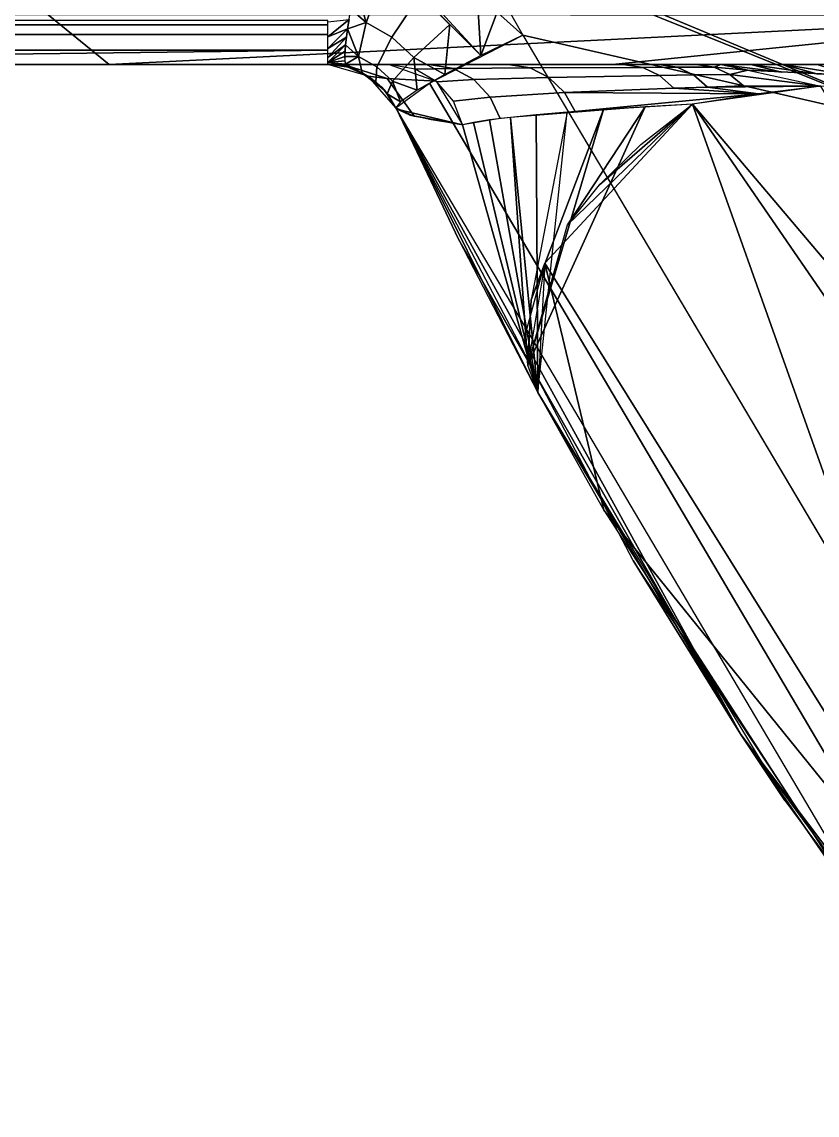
# Model space of a CAD drawing. Extents: x -48 to 59, y -19 to 0.
# Drawn here: x -39.135 to -35.945, y -8.163 to -3.776 of the extents above; entities that cross this region are included whole.
import ezdxf

# ---------------------------------------------------------------- set-up
doc = ezdxf.new("R2010")
doc.units = 0
doc.header["$MEASUREMENT"] = 0
doc.layers.add('IGES LEVEL 0', color=7, linetype='CONTINUOUS')

msp = doc.modelspace()

# ---------------------------------------------------------------- linework, layer by layer
at = {"layer": 'IGES LEVEL 0'}
for points in [[(-37.7142, -3.2658, 0), (-37.7142, -3.2658, 0), (-35.4442, -4.2149, -0.4111), (-37.0627, 0.0531, -0.1203)], [(-36.8859, 0.0531, -0.1227), (-36.8859, 0.0531, -0.1227), (-34.8742, -4.0583, 0.0738), (-34.3198, -5.0136, -0.0258)], [(-36.8859, 0.0531, -0.1227), (-36.8859, 0.0531, -0.1227), (-35.3659, -3.0728, 0.1632), (-34.8742, -4.0583, 0.0738)], [(-36.8859, 0.0531, -0.1227), (-36.8859, 0.0531, -0.1227), (-35.4442, -4.2149, -0.4111), (-35.9489, -3.1918, -0.3217)], [(-36.8859, 0.0531, -0.1227), (-36.8859, 0.0531, -0.1227), (-34.8736, -5.2071, -0.5108), (-35.4442, -4.2149, -0.4111)], [(-34.8736, -5.2071, -0.5108), (-34.8736, -5.2071, -0.5108), (-36.8859, 0.0531, -0.1227), (-34.3198, -5.0136, -0.0258)], [(-35.4442, -4.2149, -0.4111), (-35.4442, -4.2149, -0.4111), (-37.7142, -3.2658, 0), (-37.7184, -3.2986, 0.0008)], [(-35.4442, -4.2149, -0.4111), (-35.4442, -4.2149, -0.4111), (-37.7184, -3.2986, 0.0008), (-37.1253, -3.829, -0.1088)], [(-37.7484, -3.417, 0.0175), (-37.7484, -3.417, 0.0175), (-37.3151, -3.5522, -0.0739), (-37.2935, -3.9113, -0.05)], [(-37.2935, -3.9113, -0.05), (-37.2935, -3.9113, -0.05), (-37.5379, -3.6679, 0.0118), (-37.7484, -3.417, 0.0175)], [(-37.2935, -3.9113, -0.05), (-37.2935, -3.9113, -0.05), (-37.3151, -3.5522, -0.0739), (-37.2087, -3.6824, -0.0935)], [(-37.7973, -3.6331, 0.1099), (-37.7973, -3.6331, 0.1099), (-37.6796, -3.5799, 0.0401), (-37.7535, -3.7784, 0.1929)], [(-37.6796, -3.5799, 0.0401), (-37.5379, -3.6679, 0.0118), (-37.6507, -3.837, 0.1658), (-37.7535, -3.7784, 0.1929)], [(-37.7535, -3.7784, 0.1929), (-37.7535, -3.7784, 0.1929), (-37.8152, -3.725, 0.1812), (-37.7973, -3.6331, 0.1099)], [(-37.5379, -3.6679, 0.0118), (-37.4185, -3.7865, -0.0118), (-37.5631, -3.919, 0.1431), (-37.6507, -3.837, 0.1658)], [(-37.2935, -3.9113, -0.05), (-37.2935, -3.9113, -0.05), (-37.4185, -3.7865, -0.0118), (-37.5379, -3.6679, 0.0118)], [(-37.2935, -3.9113, -0.05), (-37.2935, -3.9113, -0.05), (-37.2087, -3.6824, -0.0935), (-37.1253, -3.829, -0.1088)], [(-37.7535, -3.7784, 0.1929), (-37.7535, -3.7784, 0.1929), (-37.8284, -3.8038, 0.267), (-37.8152, -3.725, 0.1812)], [(-37.9074, -3.7705, 0.2353), (-47.1466, -3.7705, 0.2353), (-47.1466, -3.788, 0.2559), (-37.9074, -3.788, 0.2559)], [(-39.0299, -3.7479, 21.3215), (-40.9422, -3.7479, 20.0324), (-40.6416, -3.9469, 19.6469), (-38.7853, -3.9469, 20.8981)], [(-34.8394, -3.7503, 23.0304), (-34.8394, -3.7503, 23.0304), (-39.0299, -3.7479, 21.3215), (-38.7853, -3.9469, 20.8981)], [(-34.8394, -3.7503, 23.0304), (-34.8394, -3.7503, 23.0304), (-38.7853, -3.9469, 20.8981), (-36.7662, -3.9469, 21.8845)], [(-37.8224, -3.7661, 0.2224), (-37.8224, -3.7661, 0.2224), (-37.9074, -3.8358, 0.3216), (-37.9074, -3.776, 0.2416)], [(-37.9074, -3.8358, 0.3216), (-37.9074, -3.8358, 0.3216), (-37.8224, -3.7661, 0.2224), (-37.8284, -3.8038, 0.267)], [(-36.7662, -3.9469, 21.8845), (-36.7662, -3.9469, 21.8845), (-34.718, -3.9469, 22.5593), (-34.8394, -3.7503, 23.0304)], [(-37.9074, -3.788, 0.2559), (-47.1466, -3.788, 0.2559), (-47.1466, -3.8275, 0.309), (-37.9074, -3.8275, 0.309)], [(-37.8284, -3.8038, 0.267), (-37.8284, -3.8038, 0.267), (-37.9074, -3.8837, 0.4092), (-37.9074, -3.8358, 0.3216)], [(-37.9074, -3.8837, 0.4092), (-37.9074, -3.8837, 0.4092), (-37.8284, -3.8038, 0.267), (-37.8332, -3.8379, 0.3146)], [(-37.7848, -3.9158, 0.4052), (-37.7848, -3.9158, 0.4052), (-37.8366, -3.868, 0.3647), (-37.8284, -3.8038, 0.267)], [(-37.8284, -3.8038, 0.267), (-37.8284, -3.8038, 0.267), (-37.7535, -3.7784, 0.1929), (-37.7848, -3.9158, 0.4052)], [(-37.7535, -3.7784, 0.1929), (-37.6507, -3.837, 0.1658), (-37.7117, -3.9564, 0.3755), (-37.7848, -3.9158, 0.4052)], [(-37.4384, -3.9871, 0.0582), (-37.4384, -3.9871, 0.0582), (-37.5631, -3.919, 0.1431), (-37.4185, -3.7865, -0.0118)], [(-37.4185, -3.7865, -0.0118), (-37.4185, -3.7865, -0.0118), (-37.2935, -3.9113, -0.05), (-37.4384, -3.9871, 0.0582)], [(-37.9074, -3.8275, 0.309), (-47.1466, -3.8275, 0.309), (-47.1466, -3.8892, 0.4216), (-37.9074, -3.8892, 0.4216)], [(-37.8332, -3.8379, 0.3146), (-37.8332, -3.8379, 0.3146), (-37.9074, -3.9186, 0.5028), (-37.9074, -3.8837, 0.4092)], [(-37.9074, -3.9186, 0.5028), (-37.9074, -3.9186, 0.5028), (-37.8332, -3.8379, 0.3146), (-37.8366, -3.868, 0.3647)], [(-37.6507, -3.837, 0.1658), (-37.5631, -3.919, 0.1431), (-37.649, -4.014, 0.3506), (-37.7117, -3.9564, 0.3755)], [(-35.4519, -7.4958, -0.2334), (-37.5004, -4.0217, 0.1308), (-37.1253, -3.829, -0.1088), (-35.1176, -7.219, -0.4684)], [(-35.4442, -4.2149, -0.4111), (-35.4442, -4.2149, -0.4111), (-37.1253, -3.829, -0.1088), (-35.1156, -7.2217, -0.4687)], [(-42.527, -3.9469, 0.7), (-42.527, -3.9469, 0.7), (-37.9074, -3.8892, 0.4216), (-47.1466, -3.8892, 0.4216)], [(-37.9074, -3.8892, 0.4216), (-37.9074, -3.8892, 0.4216), (-42.527, -3.9469, 0.7), (-37.9074, -3.9469, 0.7)], [(-37.8366, -3.868, 0.3647), (-37.8366, -3.868, 0.3647), (-37.9074, -3.9398, 0.6004), (-37.9074, -3.9186, 0.5028)], [(-37.9074, -3.9398, 0.6004), (-37.9074, -3.9398, 0.6004), (-37.8366, -3.868, 0.3647), (-37.8388, -3.8939, 0.4172)], [(-37.9074, -3.9398, 0.6004), (-37.9074, -3.9398, 0.6004), (-37.8388, -3.8939, 0.4172), (-37.8396, -3.9155, 0.4719)], [(-37.7848, -3.9158, 0.4052), (-37.7848, -3.9158, 0.4052), (-37.8396, -3.9155, 0.4719), (-37.8366, -3.868, 0.3647)], [(-36.332, -3.9469, 12.8915), (-36.332, -3.9469, 12.8915), (-46.4845, -3.9469, 10.4138), (-44.9286, -3.9469, 14.5736)], [(-46.4845, -3.9469, 10.4138), (-46.4845, -3.9469, 10.4138), (-36.332, -3.9469, 12.8915), (-42.3642, -3.9469, 9.15)], [(-44.9286, -3.9469, 14.5736), (-44.9286, -3.9469, 14.5736), (-35.1423, -3.9469, 15.8848), (-36.332, -3.9469, 12.8915)], [(-35.1423, -3.9469, 15.8848), (-35.1423, -3.9469, 15.8848), (-44.9286, -3.9469, 14.5736), (-42.319, -3.9469, 18.1396)], [(-37.9074, -3.9469, 0.7556), (-37.9074, -3.9469, 0.7556), (-37.9074, -3.9469, 0.7), (-42.527, -3.9469, 0.7)], [(-42.527, -3.9469, 0.7), (-42.527, -3.9469, 0.7), (-42.3642, -3.9469, 2.85), (-37.9074, -3.9469, 0.7556)], [(-42.3642, -3.9469, 2.85), (-42.3642, -3.9469, 2.85), (-37.8628, -3.9469, 3.7718), (-37.9074, -3.9469, 0.7556)], [(-42.3642, -3.9469, 9.15), (-42.3642, -3.9469, 9.15), (-36.332, -3.9469, 12.8915), (-37.6621, -3.9469, 7.8285)], [(-37.6621, -3.9469, 7.8285), (-37.6621, -3.9469, 7.8285), (-39.2142, -3.9469, 6), (-42.3642, -3.9469, 9.15)], [(-37.8628, -3.9469, 3.7718), (-37.8628, -3.9469, 3.7718), (-42.3642, -3.9469, 2.85), (-39.2142, -3.9469, 6)], [(-35.1423, -3.9469, 15.8848), (-35.1423, -3.9469, 15.8848), (-42.319, -3.9469, 18.1396), (-38.8311, -3.9469, 20.8715)], [(-39.2142, -3.9469, 6), (-39.2142, -3.9469, 6), (-37.6621, -3.9469, 7.8285), (-37.8628, -3.9469, 3.7718)], [(-38.8311, -3.9469, 20.8715), (-38.8311, -3.9469, 20.8715), (-33.4863, -3.9469, 18.6495), (-35.1423, -3.9469, 15.8848)], [(-38.8311, -3.9469, 20.8715), (-38.8311, -3.9469, 20.8715), (-32.2827, -3.9469, 20.1049), (-33.4863, -3.9469, 18.6495)], [(-38.8311, -3.9469, 20.8715), (-38.8311, -3.9469, 20.8715), (-32.2254, -3.9469, 20.1641), (-32.2827, -3.9469, 20.1049)], [(-32.2254, -3.9469, 20.1641), (-32.2254, -3.9469, 20.1641), (-38.8311, -3.9469, 20.8715), (-34.718, -3.9469, 22.5593)], [(-37.9074, -3.9398, 0.6004), (-37.9074, -3.9398, 0.6004), (-37.8396, -3.9155, 0.4719), (-37.8392, -3.9328, 0.528)], [(-37.9074, -3.9398, 0.6004), (-37.9074, -3.9398, 0.6004), (-37.8392, -3.9328, 0.528), (-37.8374, -3.9455, 0.5852)], [(-37.8374, -3.9455, 0.5852), (-37.8374, -3.9455, 0.5852), (-37.9074, -3.9469, 0.7), (-37.9074, -3.9398, 0.6004)], [(-37.9074, -3.9469, 0.7), (-37.9074, -3.9469, 0.7), (-37.8374, -3.9455, 0.5852), (-37.8346, -3.9531, 0.6386)], [(-37.8346, -3.9531, 0.6386), (-37.8346, -3.9531, 0.6386), (-37.8301, -3.9571, 0.7), (-37.9074, -3.9469, 0.7)], [(-37.9074, -3.9469, 0.7556), (-37.9074, -3.9469, 0.7556), (-37.9074, -3.9469, 0.7), (-37.8301, -3.9571, 0.7)], [(-37.8301, -3.9571, 0.7), (-37.8301, -3.9571, 0.7), (-37.8231, -3.959, 0.7556), (-37.9074, -3.9469, 0.7556)], [(-37.9074, -3.9469, 0.7556), (-37.8452, -3.9469, 4.3161), (-37.6694, -4.0039, 4.31), (-37.7465, -3.9938, 0.7556)], [(-37.8452, -3.9469, 4.3161), (-37.6621, -3.9469, 7.8285), (-37.4727, -4.0146, 7.8154), (-37.6694, -4.0039, 4.31)], [(-37.7848, -3.9158, 0.4052), (-37.7848, -3.9158, 0.4052), (-37.8374, -3.9455, 0.5852), (-37.8396, -3.9155, 0.4719)], [(-37.8374, -3.9455, 0.5852), (-37.8374, -3.9455, 0.5852), (-37.7848, -3.9158, 0.4052), (-37.7701, -3.9802, 0.6628)], [(-37.7701, -3.9802, 0.6628), (-37.7701, -3.9802, 0.6628), (-37.8301, -3.9571, 0.7), (-37.8374, -3.9455, 0.5852)], [(-37.7848, -3.9158, 0.4052), (-37.7117, -3.9564, 0.3755), (-37.7152, -4.0167, 0.6289), (-37.7701, -3.9802, 0.6628)], [(-37.4039, -3.9636, 9.2031), (-37.5577, -3.9658, 7.8213), (-37.6621, -3.9469, 7.8285), (-37.5012, -3.9469, 9.219)], [(-37.5489, -4.0505, 0.2075), (-37.5489, -4.0505, 0.2075), (-37.649, -4.014, 0.3506), (-37.5631, -3.919, 0.1431)], [(-37.5631, -3.919, 0.1431), (-37.5631, -3.919, 0.1431), (-37.4384, -3.9871, 0.0582), (-37.5489, -4.0505, 0.2075)], [(-37.0962, -3.9613, 10.6366), (-37.4039, -3.9636, 9.2031), (-37.5012, -3.9469, 9.219), (-37.1844, -3.9469, 10.6611)], [(-36.6445, -3.959, 11.9914), (-37.0962, -3.9613, 10.6366), (-37.1844, -3.9469, 10.6611), (-36.7226, -3.9469, 12.0229)], [(-36.5064, -3.9585, 12.3241), (-36.6445, -3.959, 11.9914), (-36.7226, -3.9469, 12.0229), (-36.5818, -3.9469, 12.3572)], [(-36.358, -3.9579, 12.654), (-36.5064, -3.9585, 12.3241), (-36.5818, -3.9469, 12.3572), (-36.4306, -3.9469, 12.6884)], [(-36.358, -3.9579, 12.654), (-36.358, -3.9579, 12.654), (-36.4306, -3.9469, 12.6884), (-36.332, -3.9469, 12.8915)], [(-36.358, -3.9579, 12.654), (-36.358, -3.9579, 12.654), (-36.332, -3.9469, 12.8915), (-36.2236, -3.9704, 12.8485)], [(-36.332, -3.9469, 12.8915), (-36.332, -3.9469, 12.8915), (-36.0882, -3.9776, 13.2254), (-36.2236, -3.9704, 12.8485)], [(-36.0882, -3.9776, 13.2254), (-36.0882, -3.9776, 13.2254), (-36.332, -3.9469, 12.8915), (-36.211, -3.9469, 13.2765)], [(-36.211, -3.9469, 13.2765), (-36.211, -3.9469, 13.2765), (-35.9461, -3.985, 13.5995), (-36.0882, -3.9776, 13.2254)], [(-35.9461, -3.985, 13.5995), (-35.9461, -3.985, 13.5995), (-36.211, -3.9469, 13.2765), (-36.0818, -3.9469, 13.6586)], [(-36.0818, -3.9469, 13.6586), (-36.0818, -3.9469, 13.6586), (-35.7974, -3.9925, 13.9708), (-35.9461, -3.985, 13.5995)], [(-35.7974, -3.9925, 13.9708), (-35.7974, -3.9925, 13.9708), (-36.0818, -3.9469, 13.6586), (-35.9446, -3.9469, 14.0377)], [(-37.7456, -3.9943, 0.7556), (-37.7456, -3.9943, 0.7556), (-37.8301, -3.9571, 0.7), (-37.7721, -3.9792, 0.6641)], [(-37.8301, -3.9571, 0.7), (-37.8301, -3.9571, 0.7), (-37.7456, -3.9943, 0.7556), (-37.8231, -3.959, 0.7556)], [(-37.6811, -4.05, 0.7556), (-37.6811, -4.05, 0.7556), (-37.7721, -3.9792, 0.6641), (-37.7299, -4.0051, 0.638)], [(-37.7721, -3.9792, 0.6641), (-37.7721, -3.9792, 0.6641), (-37.6811, -4.05, 0.7556), (-37.7456, -3.9943, 0.7556)], [(-37.7117, -3.9564, 0.3755), (-37.649, -4.014, 0.3506), (-37.6692, -4.0646, 0.6007), (-37.7152, -4.0167, 0.6289)], [(-37.3221, -4.0081, 9.1897), (-37.4707, -4.0163, 7.8153), (-37.5577, -3.9658, 7.8213), (-37.4039, -3.9636, 9.2031)], [(-37.0213, -3.9993, 10.6158), (-37.3221, -4.0081, 9.1897), (-37.4039, -3.9636, 9.2031), (-37.0962, -3.9613, 10.6366)], [(-36.5776, -3.9909, 11.9643), (-37.0213, -3.9993, 10.6158), (-37.0962, -3.9613, 10.6366), (-36.6445, -3.959, 11.9914)], [(-36.5194, -4.042, 11.9408), (-36.9586, -4.0597, 10.5984), (-37.0213, -3.9993, 10.6158), (-36.5776, -3.9909, 11.9643)], [(-36.4417, -3.9889, 12.2957), (-36.5776, -3.9909, 11.9643), (-36.6445, -3.959, 11.9914), (-36.5064, -3.9585, 12.3241)], [(-36.3849, -4.0377, 12.2708), (-36.5194, -4.042, 11.9408), (-36.5776, -3.9909, 11.9643), (-36.4417, -3.9889, 12.2957)], [(-36.2956, -3.9868, 12.6244), (-36.4417, -3.9889, 12.2957), (-36.5064, -3.9585, 12.3241), (-36.358, -3.9579, 12.654)], [(-36.2403, -4.0334, 12.5981), (-36.3849, -4.0377, 12.2708), (-36.4417, -3.9889, 12.2957), (-36.2956, -3.9868, 12.6244)], [(-36.2236, -3.9704, 12.8485), (-36.2236, -3.9704, 12.8485), (-36.2956, -3.9868, 12.6244), (-36.358, -3.9579, 12.654)], [(-36.2956, -3.9868, 12.6244), (-36.2956, -3.9868, 12.6244), (-36.2236, -3.9704, 12.8485), (-35.9308, -4.0337, 13.205)], [(-35.9308, -4.0337, 13.205), (-35.9308, -4.0337, 13.205), (-36.2403, -4.0334, 12.5981), (-36.2956, -3.9868, 12.6244)], [(-35.3115, -4.0161, 15.0667), (-35.3115, -4.0161, 15.0667), (-36.2236, -3.9704, 12.8485), (-35.9308, -4.0337, 13.205)], [(-35.3115, -4.0161, 15.0667), (-35.3115, -4.0161, 15.0667), (-35.9461, -3.985, 13.5995), (-36.2236, -3.9704, 12.8485)], [(-35.3115, -4.0161, 15.0667), (-35.3115, -4.0161, 15.0667), (-35.642, -4.0002, 14.3392), (-35.9461, -3.985, 13.5995)], [(-37.7465, -3.9938, 0.7556), (-37.6694, -4.0039, 4.31), (-37.5597, -4.1554, 4.3062), (-37.6349, -4.1215, 0.7556)], [(-37.6811, -4.05, 0.7556), (-37.6811, -4.05, 0.7556), (-37.7299, -4.0051, 0.638), (-37.6917, -4.0385, 0.6145)], [(-37.6694, -4.0039, 4.31), (-37.4727, -4.0146, 7.8154), (-37.3683, -4.1896, 7.8082), (-37.5597, -4.1554, 4.3062)], [(-37.6161, -4.0966, 0.386), (-37.6161, -4.0966, 0.386), (-37.6692, -4.0646, 0.6007), (-37.649, -4.014, 0.3506)], [(-37.649, -4.014, 0.3506), (-37.649, -4.014, 0.3506), (-37.5489, -4.0505, 0.2075), (-37.6161, -4.0966, 0.386)], [(-35.5605, -7.6345, 0.2212), (-37.6349, -4.1215, 0.5797), (-37.5004, -4.0217, 0.1308), (-35.4519, -7.4958, -0.2334)], [(-37.2565, -4.078, 9.1789), (-37.404, -4.095, 7.8106), (-37.4707, -4.0163, 7.8153), (-37.3221, -4.0081, 9.1897)], [(-36.9586, -4.0597, 10.5984), (-37.2565, -4.078, 9.1789), (-37.3221, -4.0081, 9.1897), (-37.0213, -3.9993, 10.6158)], [(-34.5064, -6.3952, 12.7053), (-34.5064, -6.3952, 12.7053), (-35.9308, -4.0337, 13.205), (-36.4452, -4.1065, 12.001)], [(-35.9308, -4.0337, 13.205), (-35.9308, -4.0337, 13.205), (-36.3849, -4.0377, 12.2708), (-36.2403, -4.0334, 12.5981)], [(-36.3849, -4.0377, 12.2708), (-36.3849, -4.0377, 12.2708), (-35.9308, -4.0337, 13.205), (-36.1799, -4.065, 12.6599)], [(-37.6811, -4.05, 0.7556), (-37.6811, -4.05, 0.7556), (-37.6917, -4.0385, 0.6145), (-37.6602, -4.0771, 0.5951)], [(-37.6602, -4.0771, 0.5951), (-37.6602, -4.0771, 0.5951), (-37.6349, -4.1215, 0.7556), (-37.6811, -4.05, 0.7556)], [(-37.6692, -4.0646, 0.6007), (-37.6692, -4.0646, 0.6007), (-37.6161, -4.0966, 0.386), (-37.6349, -4.1215, 0.5797)], [(-37.6349, -4.1215, 0.7556), (-37.6349, -4.1215, 0.7556), (-37.6602, -4.0771, 0.5951), (-37.6349, -4.1215, 0.5797)], [(-37.2166, -4.1642, 9.1723), (-37.3683, -4.1896, 7.8082), (-37.404, -4.095, 7.8106), (-37.2565, -4.078, 9.1789)], [(-36.9159, -4.1359, 10.5865), (-37.2166, -4.1642, 9.1723), (-37.2565, -4.078, 9.1789), (-36.9586, -4.0597, 10.5984)], [(-36.1799, -4.065, 12.6599), (-36.1799, -4.065, 12.6599), (-36.9586, -4.0597, 10.5984), (-36.5194, -4.042, 11.9408)], [(-36.1799, -4.065, 12.6599), (-36.1799, -4.065, 12.6599), (-36.9159, -4.1359, 10.5865), (-36.9586, -4.0597, 10.5984)], [(-36.9159, -4.1359, 10.5865), (-36.9159, -4.1359, 10.5865), (-36.1799, -4.065, 12.6599), (-36.4452, -4.1065, 12.001)], [(-36.1799, -4.065, 12.6599), (-36.1799, -4.065, 12.6599), (-36.5194, -4.042, 11.9408), (-36.3849, -4.0377, 12.2708)], [(-37.6306, -4.1272, 1.3556), (-37.6306, -4.1272, 1.3556), (-37.6349, -4.1215, 0.7556), (-37.3832, -4.6482, 2.9989)], [(-36.2519, -6.6351, 2.1686), (-36.2519, -6.6351, 2.1686), (-37.6349, -4.1215, 0.7556), (-37.3832, -4.6482, 2.9989)], [(-36.2519, -6.6351, 0.4499), (-36.2519, -6.6351, 0.4499), (-37.6349, -4.1215, 0.5797), (-37.6349, -4.1215, 0.7556)], [(-36.2519, -6.6351, 0.4499), (-36.2519, -6.6351, 0.4499), (-36.6838, -5.938, 0.4131), (-37.6349, -4.1215, 0.5797)], [(-37.6349, -4.1215, 0.7556), (-37.6349, -4.1215, 0.7556), (-36.2519, -6.6351, 1.3093), (-36.2519, -6.6351, 0.4499)], [(-37.6349, -4.1215, 0.7556), (-37.6349, -4.1215, 0.7556), (-36.2519, -6.6351, 2.1686), (-36.2519, -6.6351, 1.3093)], [(-36.6345, -4.1171, 11.496), (-36.6345, -4.1171, 11.496), (-37.1756, -4.1595, 9.4134), (-37.105, -5.1534, 6.3812)], [(-36.6345, -4.1171, 11.496), (-36.6345, -4.1171, 11.496), (-36.8017, -4.1278, 10.9839), (-37.105, -5.1534, 6.3812)], [(-36.946, -4.5904, 9.6288), (-36.946, -4.5904, 9.6288), (-36.6345, -4.1171, 11.496), (-37.105, -5.1534, 6.3812)], [(-35.1335, -7.7974, 7.9689), (-35.1335, -7.7974, 7.9689), (-36.4452, -4.1065, 12.001), (-37.0371, -4.7446, 8.8254)], [(-36.946, -4.5904, 9.6288), (-36.946, -4.5904, 9.6288), (-36.4452, -4.1065, 12.001), (-36.6345, -4.1171, 11.496)], [(-36.4452, -4.1065, 12.001), (-36.4452, -4.1065, 12.001), (-36.946, -4.5904, 9.6288), (-36.8181, -4.4308, 10.4283)], [(-36.8181, -4.4308, 10.4283), (-36.8181, -4.4308, 10.4283), (-36.6518, -4.2686, 11.2196), (-36.4452, -4.1065, 12.001)], [(-36.4452, -4.1065, 12.001), (-36.4452, -4.1065, 12.001), (-35.1335, -7.7974, 7.9689), (-32.8619, -9.319, 10.3242)], [(-36.4452, -4.1065, 12.001), (-36.4452, -4.1065, 12.001), (-32.8619, -9.319, 10.3242), (-34.5064, -6.3952, 12.7053)], [(-37.6306, -4.1272, 1.3556), (-37.6306, -4.1272, 1.3556), (-37.3832, -4.6482, 2.9989), (-37.065, -5.2628, 5.5652)], [(-37.3683, -4.1896, 7.8082), (-37.3683, -4.1896, 7.8082), (-37.5792, -4.1501, 3.7551), (-37.6306, -4.1272, 1.3556)], [(-37.6306, -4.1272, 1.3556), (-37.6306, -4.1272, 1.3556), (-37.065, -5.2628, 5.5652), (-37.3683, -4.1896, 7.8082)], [(-37.3683, -4.1896, 7.8082), (-37.3683, -4.1896, 7.8082), (-37.4932, -4.1698, 5.7826), (-37.5792, -4.1501, 3.7551)], [(-37.065, -5.2628, 5.5652), (-37.065, -5.2628, 5.5652), (-37.1756, -4.1595, 9.4134), (-37.2593, -4.1698, 8.8812)], [(-37.1756, -4.1595, 9.4134), (-37.1756, -4.1595, 9.4134), (-37.065, -5.2628, 5.5652), (-37.0718, -4.149, 9.9418)], [(-37.1756, -4.1595, 9.4134), (-37.1756, -4.1595, 9.4134), (-37.065, -5.2628, 5.5652), (-37.105, -5.1534, 6.3812)], [(-37.105, -5.1534, 6.3812), (-37.105, -5.1534, 6.3812), (-36.8017, -4.1278, 10.9839), (-37.0926, -4.8919, 8.0116)], [(-37.0926, -4.8919, 8.0116), (-37.0926, -4.8919, 8.0116), (-36.8017, -4.1278, 10.9839), (-36.9473, -4.1384, 10.4656)], [(-37.065, -5.2628, 5.5652), (-37.065, -5.2628, 5.5652), (-36.9473, -4.1384, 10.4656), (-37.0718, -4.149, 9.9418)], [(-37.065, -5.2628, 5.5652), (-37.065, -5.2628, 5.5652), (-37.3234, -4.1798, 8.3458), (-37.3683, -4.1896, 7.8082)], [(-37.065, -5.2628, 5.5652), (-37.065, -5.2628, 5.5652), (-37.2593, -4.1698, 8.8812), (-37.3234, -4.1798, 8.3458)], [(-36.2519, -6.6351, 3.8873), (-36.2519, -6.6351, 3.8873), (-37.3832, -4.6482, 2.9989), (-37.065, -5.2628, 5.5652)], [(-37.3832, -4.6482, 2.9989), (-37.3832, -4.6482, 2.9989), (-36.2519, -6.6351, 3.0279), (-36.2519, -6.6351, 2.1686)], [(-37.3832, -4.6482, 2.9989), (-37.3832, -4.6482, 2.9989), (-36.2519, -6.6351, 3.8873), (-36.2519, -6.6351, 3.0279)], [(-37.0369, -4.7449, 8.8227), (-37.0369, -4.7449, 8.8227), (-37.105, -5.1534, 6.3812), (-37.1148, -5.0289, 7.1973)], [(-37.0369, -4.7449, 8.8227), (-37.0369, -4.7449, 8.8227), (-37.105, -5.1534, 6.3812), (-37.0926, -4.8919, 8.0116)], [(-36.8013, -5.7359, 5.4532), (-36.8013, -5.7359, 5.4532), (-37.0371, -4.7446, 8.8254), (-37.065, -5.2628, 5.5652)], [(-37.0371, -4.7446, 8.8254), (-37.0371, -4.7446, 8.8254), (-36.8013, -5.7359, 5.4532), (-35.1335, -7.7974, 7.9689)], [(-36.2519, -6.6351, 3.8873), (-36.2519, -6.6351, 3.8873), (-37.065, -5.2628, 5.5652), (-36.0755, -6.901, 5.1621)], [(-36.8013, -5.7359, 5.4532), (-35.6713, -7.4829, 5.0079), (-34.0211, -9.2118, 7.1647), (-35.1335, -7.7974, 7.9689)], [(-36.2519, -6.6351, 0.4499), (-36.2519, -6.6351, 0.4499), (-35.5609, -7.634, 0.2213), (-36.6838, -5.938, 0.4131)], [(-36.2519, -6.6351, 2.1686), (-36.2519, -6.6351, 3.0279), (-34.5235, -8.9249, 3.0279), (-34.5235, -8.9249, 2.1686)], [(-36.2519, -6.6351, 3.0279), (-36.2519, -6.6351, 3.8873), (-34.5235, -8.9249, 3.8873), (-34.5235, -8.9249, 3.0279)], [(-36.2519, -6.6351, 0.4499), (-36.2519, -6.6351, 1.3093), (-34.5235, -8.9249, 1.3093), (-34.5235, -8.9249, 0.4499)], [(-36.2519, -6.6351, 1.3093), (-36.2519, -6.6351, 2.1686), (-34.5235, -8.9249, 2.1686), (-34.5235, -8.9249, 1.3093)], [(-36.2519, -6.6351, 3.8873), (-36.2519, -6.6351, 3.8873), (-36.0755, -6.901, 5.1621), (-34.9388, -8.4314, 4.741)], [(-34.9388, -8.4314, 4.741), (-34.9388, -8.4314, 4.741), (-34.5235, -8.9249, 3.8873), (-36.2519, -6.6351, 3.8873)], [(-35.5609, -7.634, 0.2213), (-35.5609, -7.634, 0.2213), (-36.2519, -6.6351, 0.4499), (-34.5235, -8.9249, 0.4499)]]:
    msp.add_3dface(points, dxfattribs=at)

doc.saveas('drawing.dxf')
